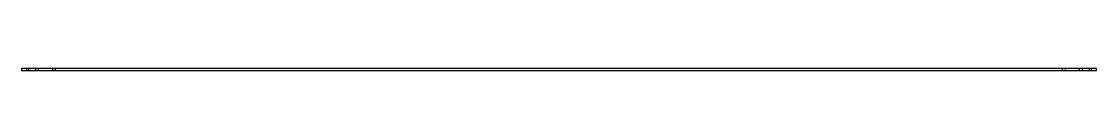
# Model space of a CAD drawing. Header units: millimetres. Extents: x 136 to 1086, y 848 to 850.
import ezdxf

# ---------------------------------------------------------------- set-up
doc = ezdxf.new("R2010")
doc.units = ezdxf.units.MM
doc.header["$LTSCALE"] = 110.707837
doc.layers.get('0').update_dxf_attribs({"linetype": 'CONTINUOUS'})

msp = doc.modelspace()

# ---------------------------------------------------------------- linework, layer by layer
at = {"color": 7, "linetype": 'CONTINUOUS'}
for p, q in [((135.82, 850.43), (135.82, 847.93)), ((135.82, 850.43), (1070.82, 850.43)), ((150.33, 847.93), (135.82, 847.93)), ((140.32, 850.43), (140.32, 847.93)), ((142.32, 847.93), (142.32, 850.43)), ((148.32, 850.43), (148.32, 847.93)), ((150.82, 847.93), (150.82, 850.43)), ((1085.82, 847.93), (150.82, 847.93)), ((163.32, 850.43), (163.32, 847.93)), ((165.82, 847.93), (165.82, 850.43)), ((1055.82, 847.93), (1055.82, 850.43)), ((1058.32, 847.93), (1058.32, 850.43)), ((1070.82, 847.93), (1070.82, 850.43)), ((1071.32, 850.43), (1085.82, 850.43)), ((1073.32, 847.93), (1073.32, 850.43)), ((1079.32, 850.43), (1079.32, 847.93)), ((1081.32, 847.93), (1081.32, 850.43)), ((1085.82, 847.93), (1085.82, 850.43))]:
    msp.add_line(p, q, dxfattribs=at)

doc.saveas('drawing.dxf')
